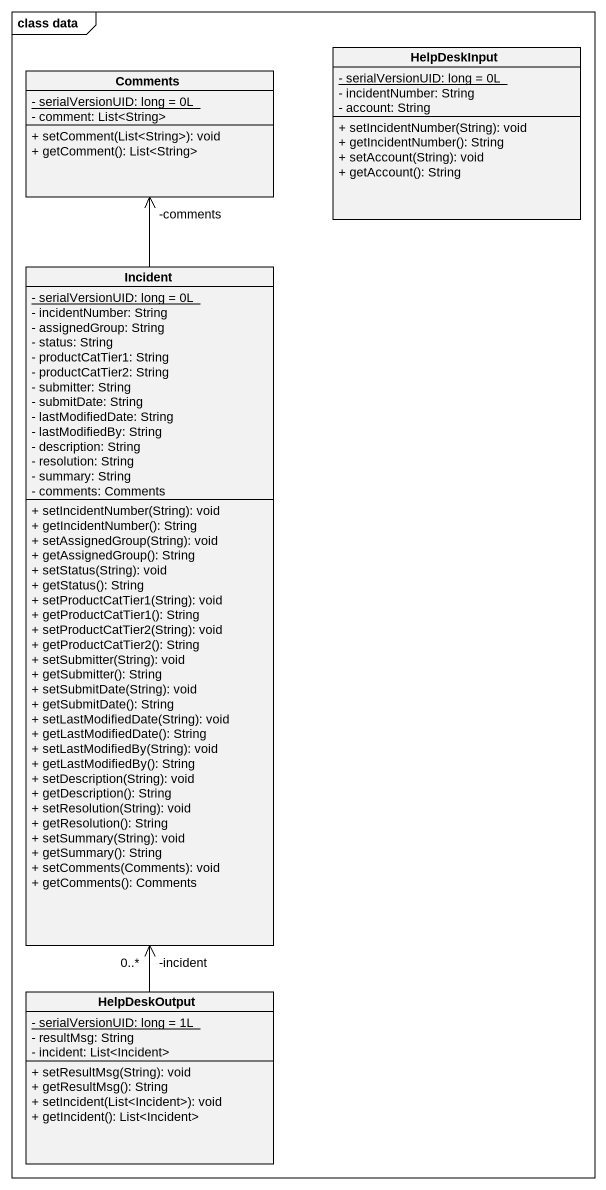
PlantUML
@startuml
mainframe class data
hide circle
hide empty members
skinparam classAttributeIconSize 0
class Comments {
  {static} - serialVersionUID: long = 0L
  - comment: List<String>
  + setComment(List<String>): void
  + getComment(): List<String>
}
class HelpDeskInput {
  {static} - serialVersionUID: long = 0L
  - incidentNumber: String
  - account: String
  + setIncidentNumber(String): void
  + getIncidentNumber(): String
  + setAccount(String): void
  + getAccount(): String
}
class Incident {
  {static} - serialVersionUID: long = 0L
  - incidentNumber: String
  - assignedGroup: String
  - status: String
  - productCatTier1: String
  - productCatTier2: String
  - submitter: String
  - submitDate: String
  - lastModifiedDate: String
  - lastModifiedBy: String
  - description: String
  - resolution: String
  - summary: String
  - comments: Comments
  + setIncidentNumber(String): void
  + getIncidentNumber(): String
  + setAssignedGroup(String): void
  + getAssignedGroup(): String
  + setStatus(String): void
  + getStatus(): String
  + setProductCatTier1(String): void
  + getProductCatTier1(): String
  + setProductCatTier2(String): void
  + getProductCatTier2(): String
  + setSubmitter(String): void
  + getSubmitter(): String
  + setSubmitDate(String): void
  + getSubmitDate(): String
  + setLastModifiedDate(String): void
  + getLastModifiedDate(): String
  + setLastModifiedBy(String): void
  + getLastModifiedBy(): String
  + setDescription(String): void
  + getDescription(): String
  + setResolution(String): void
  + getResolution(): String
  + setSummary(String): void
  + getSummary(): String
  + setComments(Comments): void
  + getComments(): Comments
}
class HelpDeskOutput {
  {static} - serialVersionUID: long = 1L
  - resultMsg: String
  - incident: List<Incident>
  + setResultMsg(String): void
  + getResultMsg(): String
  + setIncident(List<Incident>): void
  + getIncident(): List<Incident>
}
Incident -up-> "-comments" Comments
HelpDeskOutput -up-> "-incident\n0..*" Incident
@enduml
